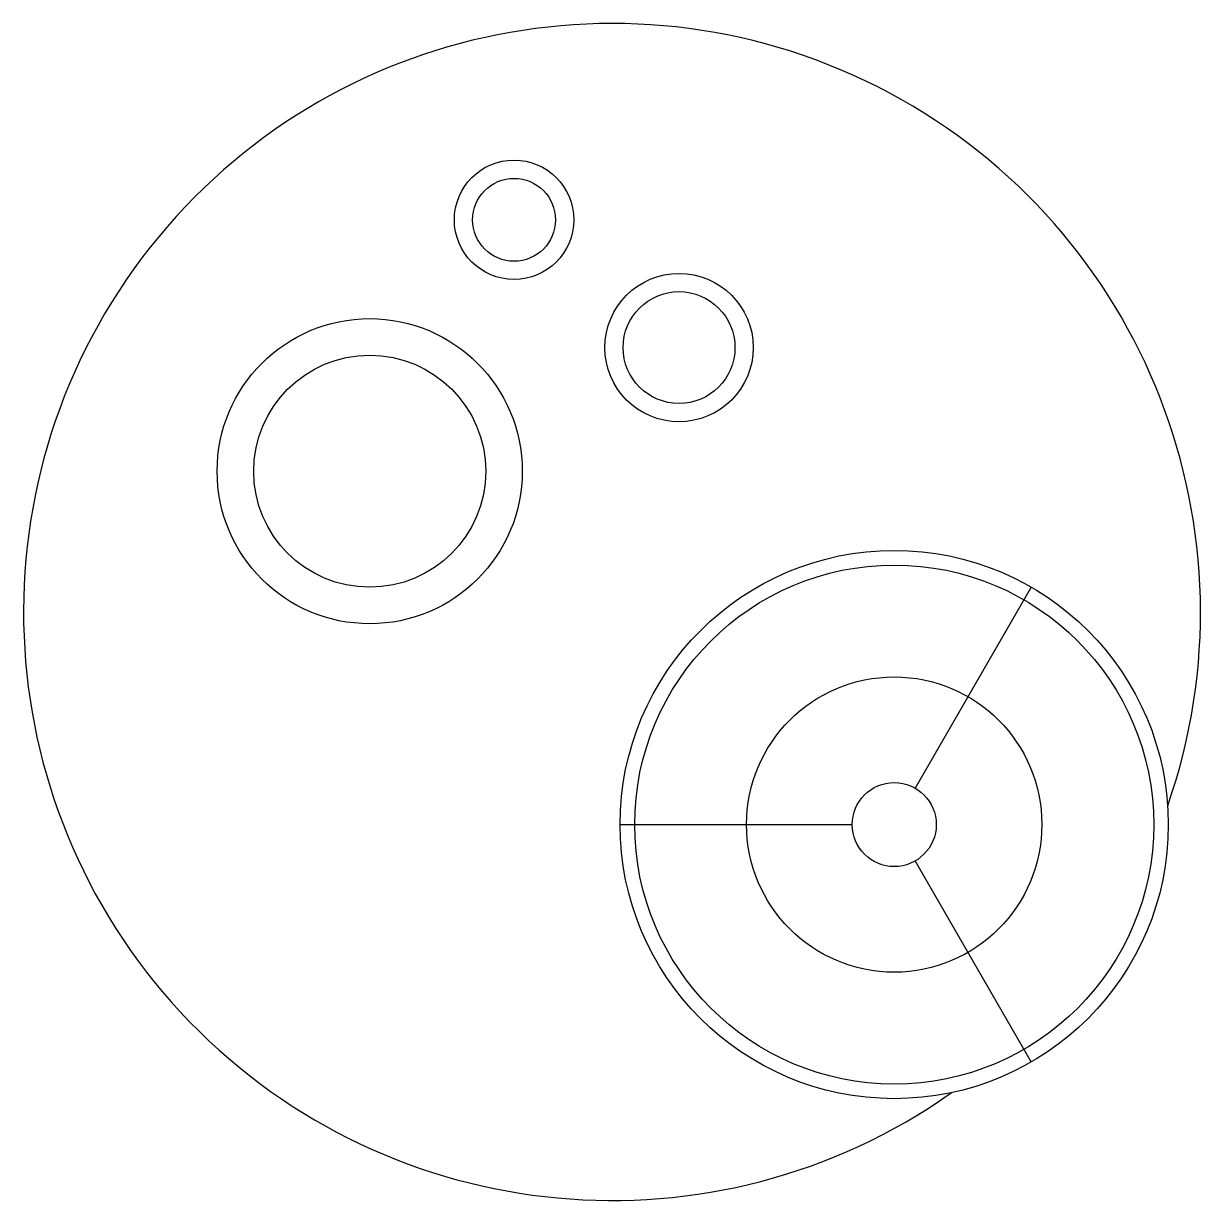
# Model space of a CAD drawing. Extents: x 14.369 to 15.013, y 2.661 to 3.305.
import ezdxf

# ---------------------------------------------------------------- set-up
doc = ezdxf.new("R2010")
doc.units = 0
doc.layers.get('0').update_dxf_attribs({"linetype": 'CONTINUOUS'})

msp = doc.modelspace()

# ---------------------------------------------------------------- linework, layer by layer
at = {"color": 0}
for p, q in [((14.92042, 2.99639), (14.85692, 2.8864)), ((14.69542, 2.86649), (14.82242, 2.86649)), ((14.92042, 2.73658), (14.85692, 2.84657))]:
    msp.add_line(p, q, dxfattribs=at)
for centre, radius in [((14.63741, 3.1974), 0.03267), ((14.63741, 3.1974), 0.02267), ((14.72769, 3.12749), 0.0406), ((14.72769, 3.12749), 0.0306), ((14.55842, 3.05983), 0.08348), ((14.55842, 3.05983), 0.06348), ((14.84542, 2.86649), 0.15), ((14.84542, 2.86649), 0.142), ((14.84542, 2.86649), 0.08079), ((14.84542, 2.86649), 0.023)]:
    msp.add_circle(centre, radius, dxfattribs=at)
msp.add_arc((14.69101, 2.9828), 0.322, 340.78345, 305.23853, dxfattribs=at)

doc.saveas('drawing.dxf')
